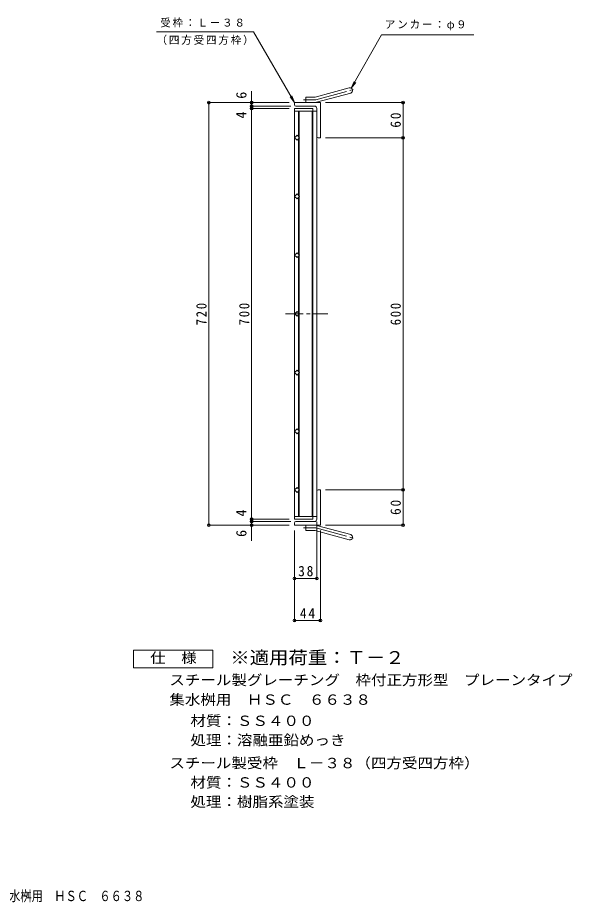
# Model space of a CAD drawing. Units: millimetres, scale not verified. Extents: x -910 to 979, y -818 to 762.
# Drawn here: x 35 to 979, y -818 to 690 of the extents above; entities that cross this region are included whole.
import ezdxf
from ezdxf.enums import TextEntityAlignment as Align

# ---------------------------------------------------------------- set-up
doc = ezdxf.new("R2010")
doc.units = ezdxf.units.MM
doc.header["$LTSCALE"] = 6
doc.header["$PDMODE"] = 32
doc.header["$PDSIZE"] = 4.8
doc.linetypes.add('CHAIN1', pattern=[8, 5, -1, 1, -1])
doc.linetypes.add('CHAIN2', pattern=[12, 9, -1, 1, -1])
for name, color, linetype, lineweight in [('B-1', 2, 'Continuous', 9), ('B-2', 3, 'Continuous', 9), ('B-4', 7, 'Continuous', 9)]:
    doc.layers.add(name, color=color, linetype=linetype, lineweight=lineweight)
doc.layers.add('F-0_F-0ﾚｲﾔ', color=2, linetype='Continuous')
doc.layers.add('F-5_F-5ﾚｲﾔ', color=3, linetype='Continuous')
doc.styles.add('ＭＳ ゴシック', font='')
doc.styles.get('ＭＳ ゴシック').set_extended_font_data('MS Gothic')

msp = doc.modelspace()

# ---------------------------------------------------------------- linework, layer by layer
at = {"layer": 'B-1'}
for p, q in [((541.09, 554.601), (599.281, 570.193)), ((543.42, 545.908), (601.61, 561.5)), ((505.946, 541.794), (505.946, 545.294)), ((549.946, 545.294), (505.946, 545.294)), ((524.946, 545.294), (524.946, 554.295)), ((538.761, 554.295), (524.946, 554.295)), ((549.946, 545.294), (549.946, 485.294)), ((539.946, 539.294), (508.446, 539.294)), ((543.946, 535.295), (543.946, 487.795)), ((546.446, 485.294), (549.946, 485.294)), ((543.946, -164.706), (543.946, -117.206)), ((546.446, -114.706), (549.946, -114.706)), ((549.946, -114.706), (549.946, -174.706)), ((505.946, -171.206), (505.946, -174.706)), ((549.946, -174.706), (505.946, -174.706)), ((539.946, -168.706), (508.446, -168.706)), ((524.946, -174.706), (524.946, -183.706)), ((543.42, -175.319), (601.61, -190.912)), ((538.761, -183.706), (524.946, -183.706)), ((541.09, -184.013), (599.281, -199.605))]:
    msp.add_line(p, q, dxfattribs=at)
at = {"layer": 'B-1', "linetype": 'CHAIN2'}
for p, q in [((542.255, 550.254), (607.422, 567.716)), ((538.761, 549.795), (521.141, 549.795)), ((538.761, -179.206), (521.141, -179.206)), ((542.255, -179.666), (607.422, -197.128))]:
    msp.add_line(p, q, dxfattribs=at)
at = {"layer": 'B-1'}
for centre, radius, start, end in [((600.446, 565.846), 4.5, 285.00014, 104.99991), ((538.761, 563.294), 9, 270, 285.00002), ((538.761, 563.294), 18, 270, 285), ((508.446, 541.794), 2.5, 180, 270), ((539.946, 535.295), 4, 0, 90), ((546.446, 487.795), 2.5, 180, 270), ((546.446, -117.206), 2.5, 90, 180), ((539.946, -164.706), 4, 270, 0), ((508.446, -171.206), 2.5, 90, 180), ((538.761, -192.706), 18, 75, 90), ((538.761, -192.706), 9, 74.99998, 90), ((600.446, -195.258), 4.5, 255.00009, 74.99986)]:
    msp.add_arc(centre, radius, start, end, dxfattribs=at)
at = {"layer": 'B-1', "linetype": 'CHAIN2'}
for centre, start, end in [((538.761, 563.294), 270, 284.99995), ((538.761, -192.706), 75.00005, 90)]:
    msp.add_arc(centre, 13.5, start, end, dxfattribs=at)
at = {"layer": 'B-2'}
for p, q in [((505.946, 535.295), (536.946, 535.295)), ((505.946, 535.295), (505.946, -164.706)), ((505.946, 530.794), (543.946, 530.794)), ((512.946, 530.794), (512.946, 486.779)), ((513.946, 530.794), (513.946, 485.779)), ((535.946, 530.794), (535.946, -160.206)), ((536.946, 535.295), (536.946, -164.706)), ((543.946, 530.794), (543.946, -160.206)), ((512.946, 483.809), (512.946, 386.779)), ((513.946, 484.809), (513.946, 385.779)), ((512.946, 383.809), (512.946, 286.779)), ((513.946, 384.809), (513.946, 285.779)), ((512.946, 186.779), (512.946, 283.809)), ((513.946, 284.809), (513.946, 185.779)), ((505.946, 185.294), (510.189, 181.051)), ((510.189, 181.051), (514.431, 185.294)), ((512.946, 86.779), (512.946, 183.809)), ((513.946, 85.779), (513.946, 184.809)), ((512.946, -13.221), (512.946, 83.809)), ((513.946, -14.221), (513.946, 84.809)), ((505.946, -14.706), (510.189, -18.948)), ((510.189, -18.948), (514.431, -14.706)), ((512.946, -16.191), (512.946, -113.221)), ((513.946, -114.221), (513.946, -15.191)), ((505.946, -114.706), (510.189, -118.948)), ((510.189, -118.948), (514.431, -114.706)), ((512.946, -160.206), (512.946, -116.191)), ((513.946, -160.206), (513.946, -115.191)), ((505.946, -160.206), (543.946, -160.206)), ((505.946, -164.706), (536.946, -164.706))]:
    msp.add_line(p, q, dxfattribs=at)
at = {"layer": 'B-2', "linetype": 'CHAIN1'}
msp.add_line((490.412, 185.294), (562.79, 185.294), dxfattribs=at)
at = {"layer": 'B-2'}
msp.add_lwpolyline([(514.431, 485.294), (510.189, 481.051), (505.946, 485.294), (510.189, 489.536)], close=True, dxfattribs=at)
for points in [[(505.946, 385.294), (510.189, 389.536), (514.431, 385.294)], [(505.946, 385.294), (510.189, 381.052), (514.431, 385.294)], [(505.946, 285.293), (510.189, 289.536), (514.431, 285.293)], [(505.946, 285.294), (510.189, 281.051), (514.431, 285.294)], [(505.946, 185.294), (510.189, 189.536), (514.431, 185.294)], [(505.946, 85.294), (510.189, 89.537), (514.431, 85.294)], [(505.946, 85.294), (510.189, 81.052), (514.431, 85.294)], [(505.946, -14.706), (510.189, -10.463), (514.431, -14.706)], [(505.946, -114.706), (510.189, -110.463), (514.431, -114.706)]]:
    msp.add_lwpolyline(points, dxfattribs=at)
at = {"layer": 'B-4'}
for p, q in [((270.676, 665.894), (436.317, 665.894)), ((505.946, 545.294), (436.317, 665.894)), ((602.696, 569.744), (654.259, 660.761)), ((654.259, 660.761), (811.223, 660.761)), ((602.696, 569.744), (607.479, 581.292)), ((602.696, 569.744), (610.305, 579.661)), ((432.973, 564.891), (432.973, -201.457)), ((496.946, 545.294), (358.2, 545.294)), ((360, 545.294), (360, -174.706)), ((505.946, 545.294), (498.336, 555.211)), ((505.946, 545.294), (501.162, 556.843)), ((558.946, 545.294), (692.611, 545.294)), ((690.811, 545.294), (690.811, 485.294)), ((499.446, 539.294), (431.173, 539.294)), ((496.946, 535.295), (431.173, 535.295)), ((558.946, 485.294), (692.611, 485.294)), ((690.811, 485.294), (690.811, -114.706)), ((558.946, -114.706), (692.611, -114.706)), ((690.811, -114.706), (690.811, -174.706)), ((496.946, -164.706), (431.173, -164.706)), ((496.946, -174.706), (358.2, -174.706)), ((499.446, -168.706), (431.173, -168.706)), ((543.946, -169.206), (543.946, -267.513)), ((558.946, -174.706), (692.611, -174.706)), ((505.946, -183.706), (505.946, -339.06)), ((549.946, -183.706), (549.946, -339.06)), ((505.946, -265.713), (543.946, -265.713)), ((505.946, -337.26), (549.946, -337.26))]:
    msp.add_line(p, q, dxfattribs=at)
at = {"layer": 'B-4', "color": 2}
msp.add_lwpolyline([(231.577, -418.039), (231.577, -388.039), (366.577, -388.039), (366.577, -418.039)], close=True, dxfattribs=at)
at = {"layer": 'B-4'}
for p in [(360, 545.294), (432.973, 545.294), (690.811, 545.294), (432.973, 539.294), (432.973, 535.295), (690.811, 485.294), (690.811, -114.706), (432.973, -164.706), (360, -174.706), (432.973, -168.706), (432.973, -174.706), (690.811, -174.706), (505.946, -265.713), (543.946, -265.713), (505.946, -337.26), (549.946, -337.26)]:
    msp.add_point(p, dxfattribs=at)

# ---------------------------------------------------------------- texts
at = {"layer": 'B-4', "color": 2, "style": 'ＭＳ ゴシック'}
for s, p in [('6', (429.373, 551.862)), ('4', (429.373, 518.091)), ('4', (429.373, -160.084)), ('6', (429.373, -194.889))]:
    msp.add_text(s, height=17.6, rotation=90, dxfattribs=at).set_placement(p, align=Align.BOTTOM_LEFT)
at = {"layer": 'B-4', "color": 2, "style": 'ＭＳ ゴシック', "width": 1.1}
for s, p in [('仕\u3000様', (260.077, -415.039)), ('スチール製グレーチング\u3000枠付正方形型\u3000プレーンタイプ', (292.831, -452.791)), ('集水桝用\u3000ＨＳＣ\u3000６６３８', (292.831, -486.235)), ('材質：ＳＳ４００', (328.658, -522.305)), ('処理：溶融亜鉛めっき', (328.658, -555.305)), ('スチール製受枠\u3000Ｌ－３８（四方受四方枠）', (292.831, -594.305)), ('材質：ＳＳ４００', (328.658, -627.305)), ('処理：樹脂系塗装', (328.658, -660.305))]:
    msp.add_text(s, height=17.6, dxfattribs=at).set_placement(p, align=Align.BOTTOM_LEFT)
at = {"layer": 'B-4', "char_height": 13.2, "attachment_point": 7, "style": 'ＭＳ ゴシック'}
for s, insert in [('\\T1.17;受枠：Ｌ－３８', (277.269, 673.343)), ('\\T1.17;アンカー：φ９', (659.731, 668.249)), ('\\T1.17;（四方受四方枠）', (270.902, 643.475))]:
    msp.add_mtext(s, dxfattribs=dict(at, insert=insert))
at = {"layer": 'B-4', "color": 2, "char_height": 17.6, "attachment_point": 7, "rotation": 90, "style": 'ＭＳ ゴシック'}
for s, insert in [('\\T1.27;\\W0.95;60', (687.211, 502.544)), ('\\T1.27;\\W0.9;720', (356.4, 165.794)), ('\\T1.27;\\W0.9;700', (429.373, 165.794)), ('\\T1.27;\\W0.9;600', (687.211, 165.794)), ('\\T1.27;\\W0.95;60', (687.211, -157.456))]:
    msp.add_mtext(s, dxfattribs=dict(at, insert=insert))
at = {"layer": 'B-4', "color": 2, "char_height": 17.6, "attachment_point": 7, "style": 'ＭＳ ゴシック'}
for s, insert in [('\\T1.27;\\W0.95;38', (512.196, -262.113)), ('\\T1.27;\\W0.95;44', (515.196, -333.66))]:
    msp.add_mtext(s, dxfattribs=dict(at, insert=insert))
at = {"layer": 'F-0_F-0ﾚｲﾔ', "style": 'ＭＳ ゴシック', "width": 0.8}
msp.add_text('スチール製グレーチング\u3000枠付正方形型\u3000プレーンタイプ\u3000集水桝用\u3000ＨＳＣ\u3000６６３８', height=17.6, dxfattribs=at).set_placement((-517.844, -820.782), align=Align.BOTTOM_LEFT)
at = {"layer": 'F-5_F-5ﾚｲﾔ', "style": 'ＭＳ ゴシック', "width": 1.1}
msp.add_text('※適用荷重：Ｔ－２', height=21.99, dxfattribs=at).set_placement((396.577, -418.039), align=Align.BOTTOM_LEFT)

doc.saveas('drawing.dxf')
